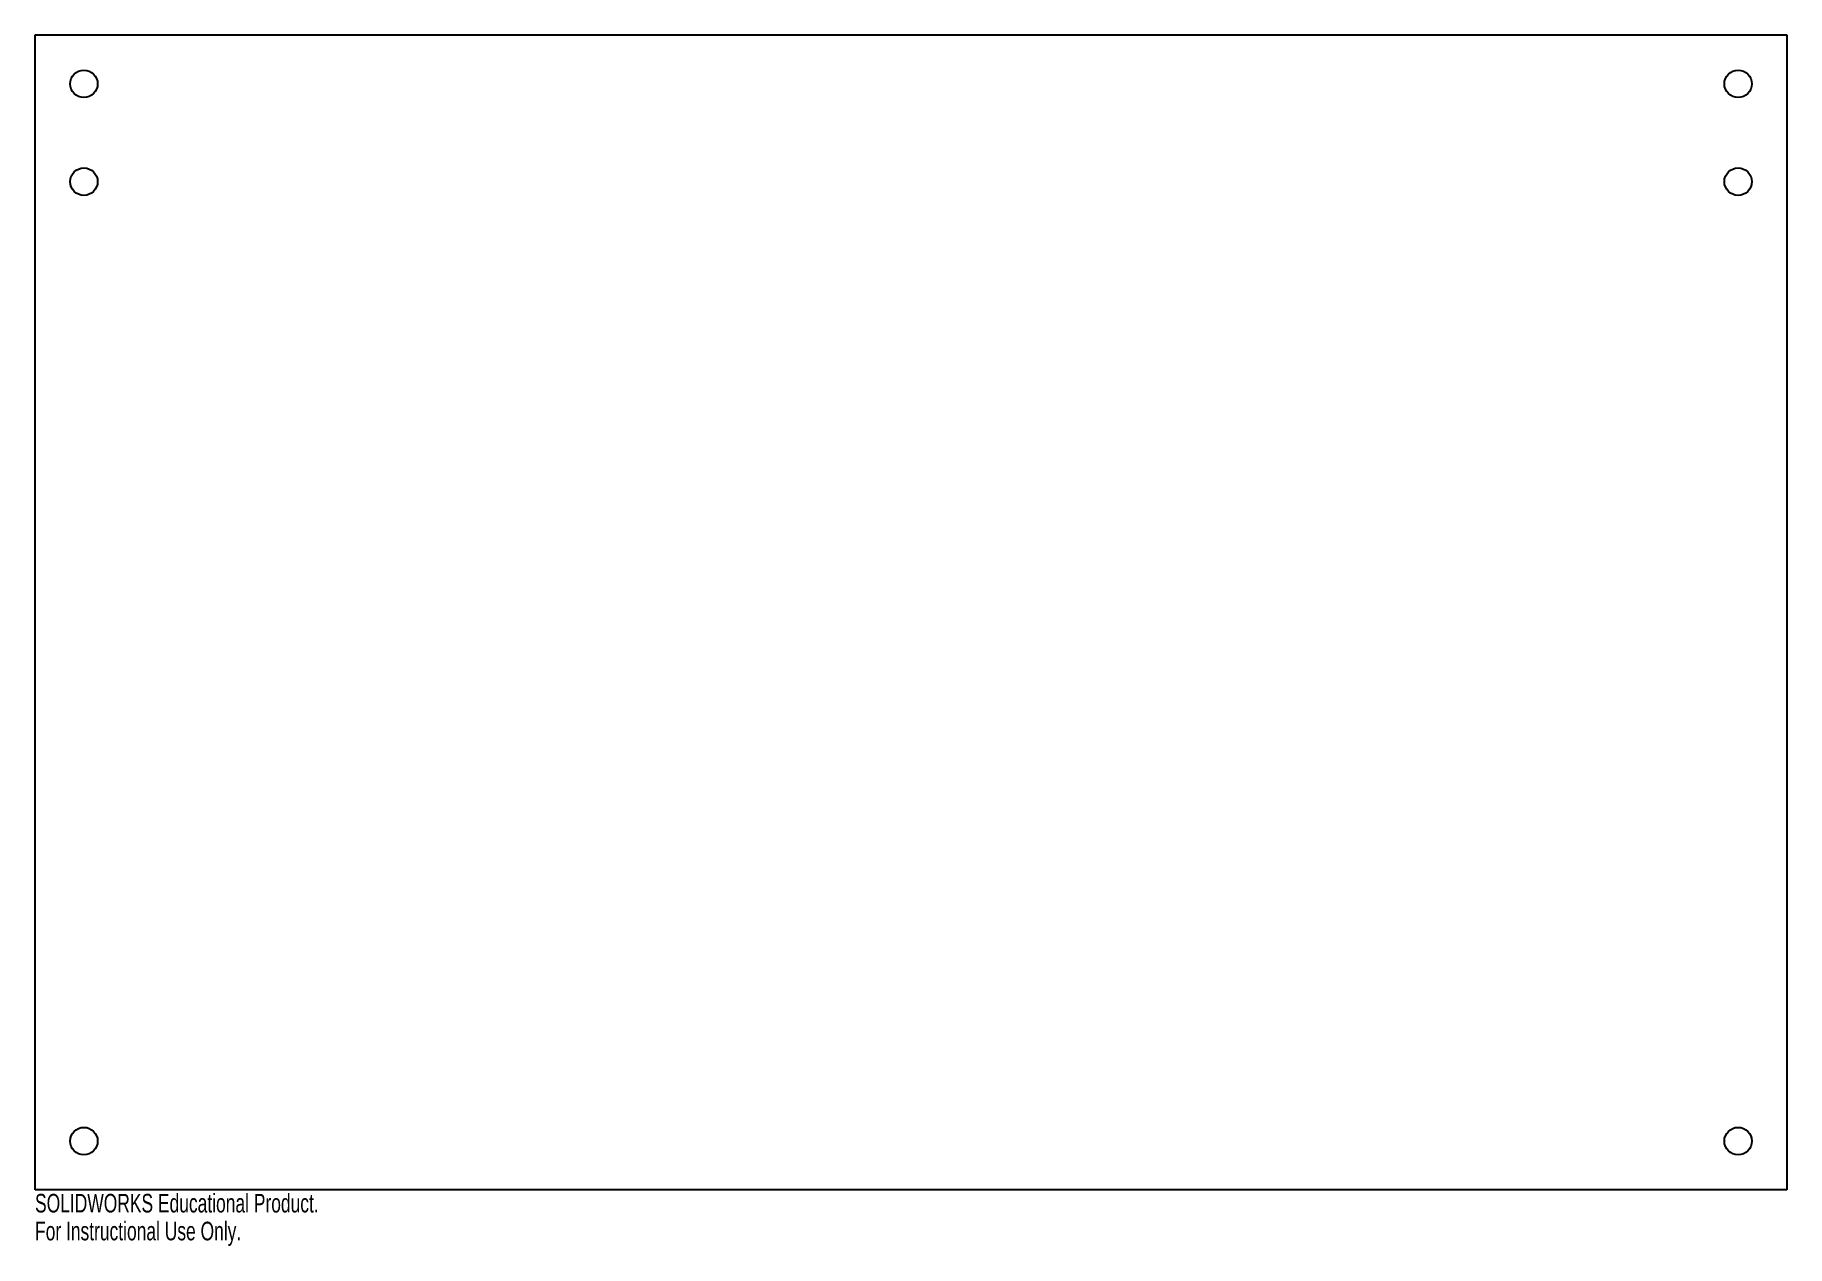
# Model space of a CAD drawing. Header units: inches. Extents: x 11.8 to 29.7, y -6.5 to 5.9.
import ezdxf

# ---------------------------------------------------------------- set-up
doc = ezdxf.new("R2010")
doc.units = ezdxf.units.IN
doc.header["$MEASUREMENT"] = 0
doc.styles.add('SLDTEXTSTYLE0', font='TXT', dxfattribs={"width": 0.7})

msp = doc.modelspace()

# ---------------------------------------------------------------- linework, layer by layer
at = {"color": 7, "linetype": 'Continuous', "lineweight": 25}
for p, q in [((11.811, 5.906), (29.728, 5.906)), ((11.811, -5.906), (11.811, 5.906)), ((29.728, 5.906), (29.728, -5.906)), ((29.728, -5.906), (11.811, -5.906))]:
    msp.add_line(p, q, dxfattribs=at)
for centre in [(12.311, 5.406), (29.228, 5.406), (12.311, 4.406), (29.228, 4.406), (12.311, -5.406), (29.228, -5.406)]:
    msp.add_circle(centre, 0.14, dxfattribs=at)

# ---------------------------------------------------------------- texts
at = {"color": 7, "linetype": 'Continuous', "char_height": 0.1903, "attachment_point": 1, "style": 'SLDTEXTSTYLE0'}
for s, insert in [('SOLIDWORKS Educational Product.', (11.811, -5.946)), ('For Instructional Use Only.', (11.811, -6.231))]:
    msp.add_mtext(s, dxfattribs=dict(at, insert=insert))

doc.saveas('drawing.dxf')
